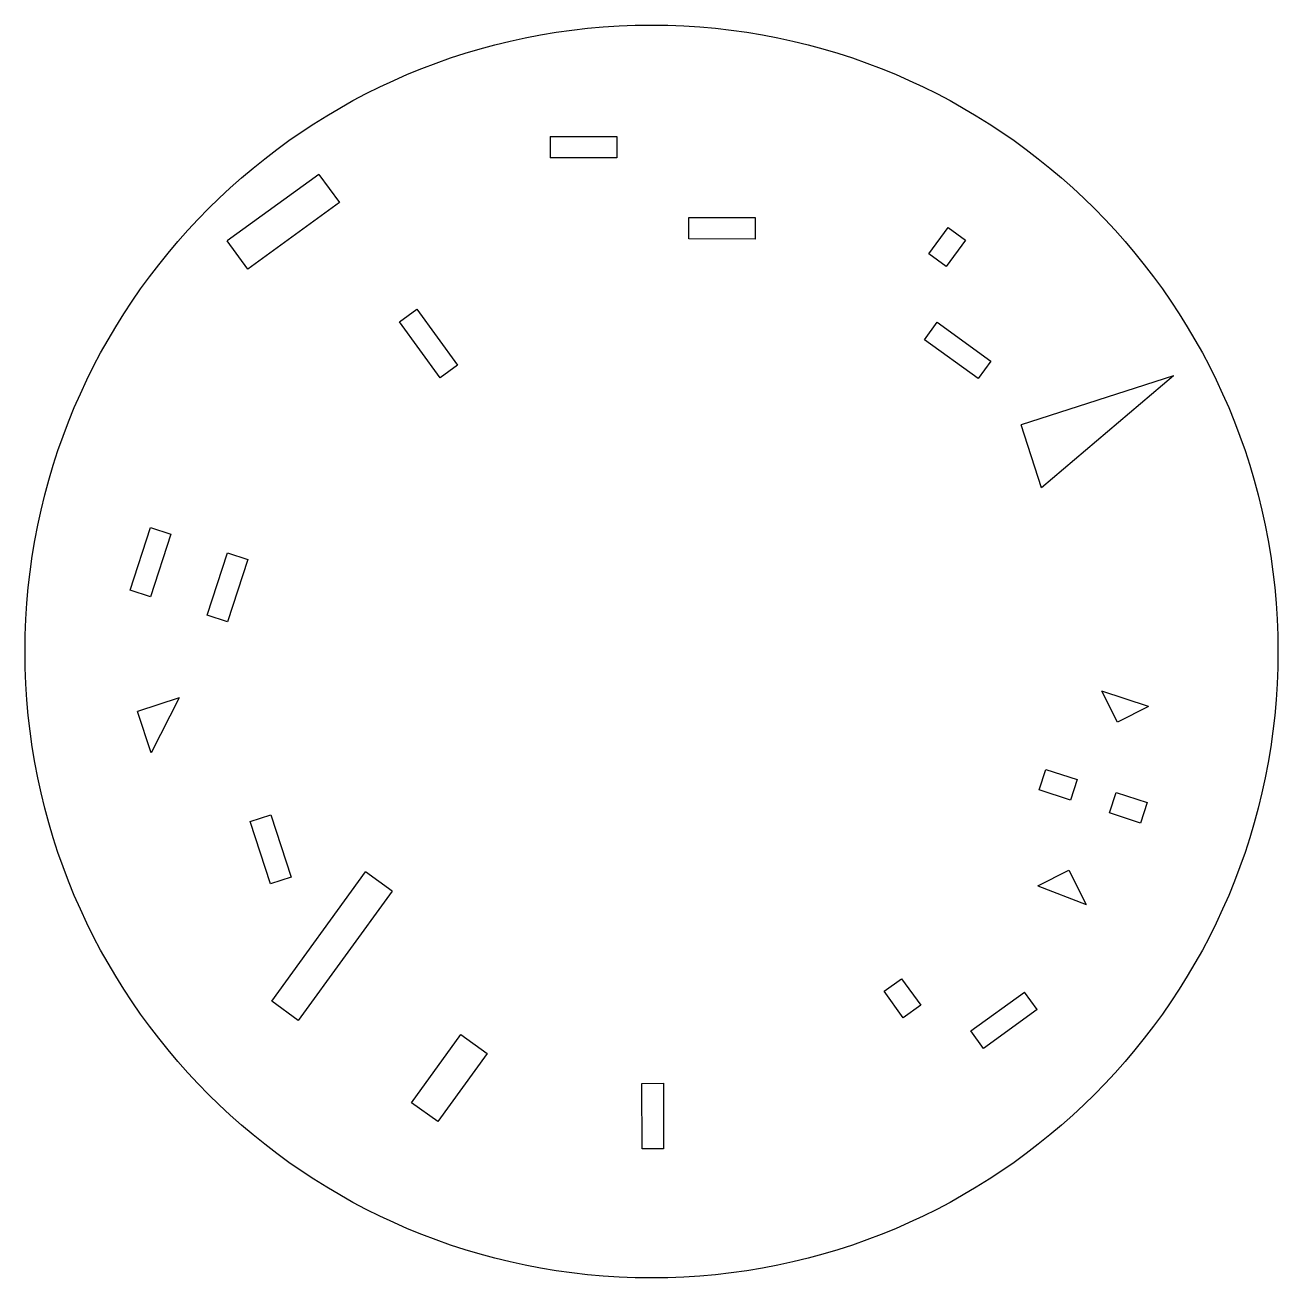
# Model space of a CAD drawing. Header units: millimetres. Extents: x -74 to 14, y -1 to 87.
import ezdxf

# ---------------------------------------------------------------- set-up
doc = ezdxf.new("R2010")
doc.units = ezdxf.units.MM
doc.layers.get('0').update_dxf_attribs({"linetype": 'CONTINUOUS'})

msp = doc.modelspace()

# ---------------------------------------------------------------- linework, layer by layer
for p, q in [((-37.123, 79.178), (-32.443, 79.176)), ((-37.123, 79.178), (-37.123, 77.666)), ((-32.443, 79.176), (-32.443, 77.664)), ((-32.443, 77.664), (-37.123, 77.666)), ((-53.362, 76.508), (-59.799, 71.833)), ((-53.362, 76.508), (-51.923, 74.527)), ((-51.923, 74.527), (-58.361, 69.852)), ((-27.369, 73.487), (-22.725, 73.485)), ((-27.369, 71.975), (-27.369, 73.487)), ((-22.725, 73.485), (-22.725, 71.973)), ((-10.529, 70.925), (-9.172, 72.787)), ((-9.172, 72.787), (-7.95, 71.897)), ((-58.361, 69.852), (-59.799, 71.833)), ((-22.725, 71.973), (-27.369, 71.975)), ((-7.95, 71.897), (-9.307, 70.035)), ((-9.307, 70.035), (-10.529, 70.925)), ((-47.71, 66.153), (-46.487, 67.041)), ((-46.487, 67.041), (-43.631, 63.109)), ((-44.855, 62.22), (-47.71, 66.153)), ((-10.819, 64.901), (-9.928, 66.123)), ((-9.928, 66.123), (-6.175, 63.389)), ((-7.065, 62.167), (-10.819, 64.901)), ((-6.175, 63.389), (-7.065, 62.167)), ((-43.631, 63.109), (-44.855, 62.22)), ((6.661, 62.369), (-4.029, 58.922)), ((6.661, 62.369), (-2.604, 54.502)), ((-2.604, 54.502), (-4.029, 58.922)), ((-66.624, 47.318), (-65.196, 51.7)), ((-65.196, 51.7), (-63.758, 51.231)), ((-63.758, 51.231), (-65.186, 46.85)), ((-61.216, 45.556), (-59.788, 49.937)), ((-59.788, 49.937), (-58.35, 49.469)), ((-58.35, 49.469), (-59.778, 45.087)), ((-65.186, 46.85), (-66.624, 47.318)), ((-59.778, 45.087), (-61.216, 45.556)), ((-63.187, 39.737), (-66.097, 38.793)), ((-63.187, 39.737), (-65.153, 35.883)), ((2.733, 38.038), (1.629, 40.218)), ((4.913, 39.141), (1.629, 40.218)), ((-65.153, 35.883), (-66.097, 38.793)), ((4.913, 39.141), (2.733, 38.038)), ((-2.765, 33.286), (-2.294, 34.723)), ((-2.294, 34.723), (-0.105, 34.005)), ((-0.105, 34.005), (-0.576, 32.568)), ((-0.576, 32.568), (-2.765, 33.286)), ((2.161, 31.671), (2.632, 33.108)), ((2.632, 33.108), (4.821, 32.39)), ((4.821, 32.39), (4.35, 30.953)), ((-58.179, 31.067), (-56.741, 31.534)), ((-56.757, 26.684), (-58.179, 31.067)), ((-56.741, 31.534), (-55.319, 27.151)), ((4.35, 30.953), (2.161, 31.671)), ((-56.677, 18.43), (-50.085, 27.523)), ((-48.219, 26.171), (-50.085, 27.523)), ((-2.857, 26.535), (-0.677, 27.638)), ((-0.677, 27.638), (0.539, 25.237)), ((-55.319, 27.151), (-56.757, 26.684)), ((-2.857, 26.535), (0.539, 25.237)), ((-48.219, 26.171), (-54.812, 17.077)), ((-13.669, 19.133), (-12.444, 20.02)), ((-12.444, 20.02), (-11.093, 18.153)), ((-12.318, 17.267), (-13.669, 19.133)), ((-7.567, 16.35), (-3.804, 19.072)), ((-2.918, 17.847), (-3.804, 19.072)), ((-54.812, 17.077), (-56.677, 18.43)), ((-11.093, 18.153), (-12.318, 17.267)), ((-2.918, 17.847), (-6.681, 15.125)), ((-46.855, 11.309), (-43.389, 16.089)), ((-43.389, 16.089), (-41.553, 14.758)), ((-6.681, 15.125), (-7.567, 16.35)), ((-41.553, 14.758), (-45.019, 9.978)), ((-30.675, 12.668), (-29.163, 12.671)), ((-30.665, 8.06), (-30.675, 12.668)), ((-29.163, 12.671), (-29.153, 8.063)), ((-45.019, 9.978), (-46.855, 11.309)), ((-29.153, 8.063), (-30.665, 8.06))]:
    msp.add_line(p, q)
msp.add_circle((-30, 43), 44)

doc.saveas('drawing.dxf')
